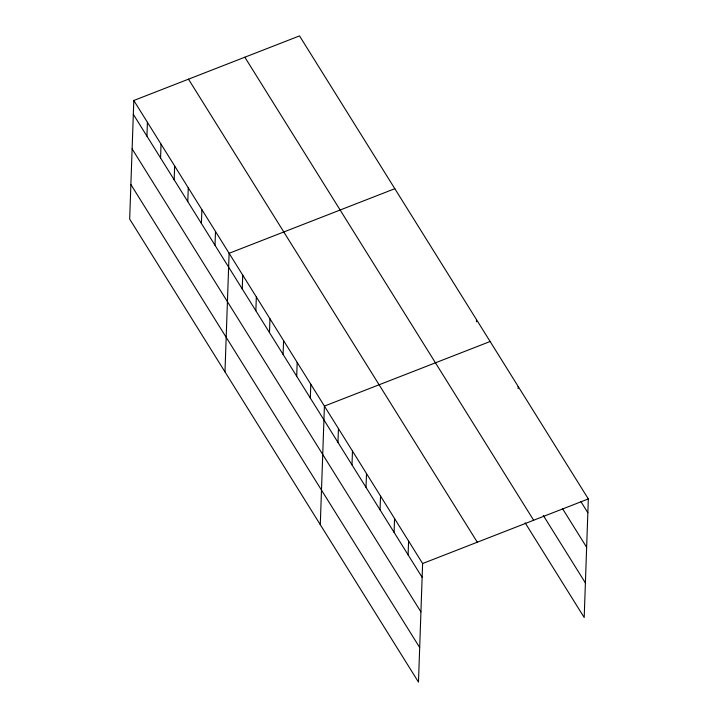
<?xml version="1.0" encoding="UTF-8"?>
<svg xmlns="http://www.w3.org/2000/svg" width="718" height="718" viewBox="0 0 718 718"><rect width="100%" height="100%" fill="white"/><g stroke="black" fill="none" stroke-linecap="round" stroke-linejoin="round"><path stroke-width="1.08" d="M133.808 100.493L129.671 219.071L418.477 682.1L422.615 563.522L133.808 100.493L299.523 35.9L588.329 498.929L584.192 617.507L525.154 522.857M146.939 136.142L147.423 122.329M160.554 157.969L161.038 144.156M174.169 179.796L174.653 165.984M187.784 201.623L188.269 187.811M201.399 223.451L201.884 209.638M215.014 245.278L215.499 231.465M224.976 371.87L229.114 253.292L394.828 188.699M242.244 288.941L242.729 275.12M255.859 310.768L256.344 296.956M269.474 332.596L269.959 318.783M283.089 354.423L283.574 340.61M296.705 376.25L297.189 362.437M310.32 398.077L310.804 384.265M320.282 524.67L324.419 406.092L490.134 341.499M337.963 442.396L338.447 428.583M351.991 464.887L352.475 451.075M366.018 487.378L366.503 473.566M380.046 509.87L380.531 496.057M394.074 532.361L394.559 518.54M408.102 554.843L408.587 541.031M476.447 321.799L476.519 319.672M518.118 388.6L518.19 386.481M422.615 563.522L588.329 498.929M580.835 501.496L587.854 512.742M562.679 508.891L586.642 547.313M543.311 515.461L585.394 582.935M244.838 57.216L533.645 520.245M188.493 79.177L477.299 542.207M133.324 114.315L422.13 577.335M132.121 148.886L420.928 611.907M130.873 184.499L419.68 647.528"/></g></svg>
